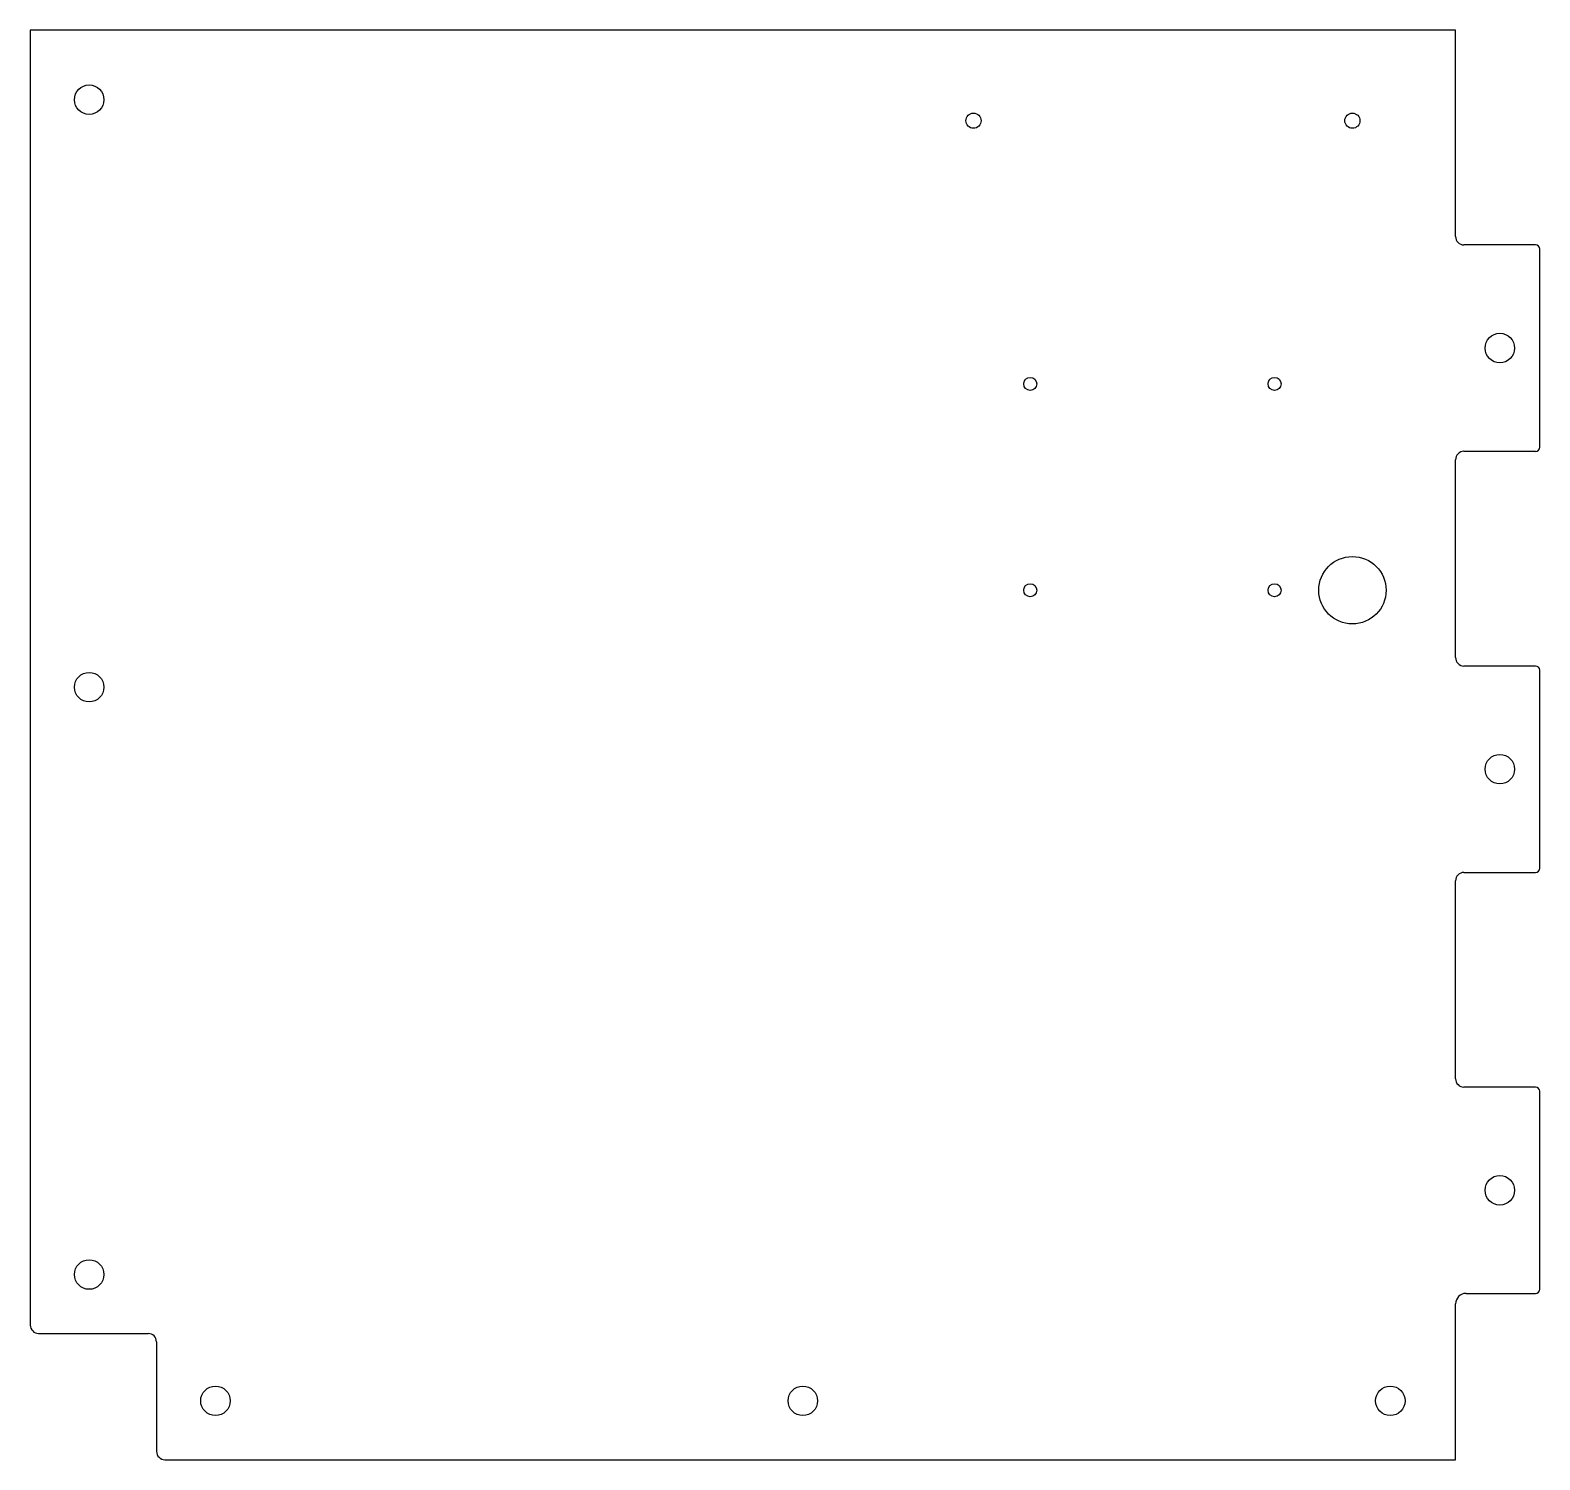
# Model space of a CAD drawing. Header units: inches. Extents: x -7.1 to 7.1, y -6.7 to 6.7.
import ezdxf

# ---------------------------------------------------------------- set-up
doc = ezdxf.new("R2010")
doc.units = ezdxf.units.IN
doc.layers.add('CUTOUTS', color=1, linetype='CONTINUOUS')
doc.layers.add('PERIMETER', color=5, linetype='CONTINUOUS')

msp = doc.modelspace()

# ---------------------------------------------------------------- linework, layer by layer
at = {"layer": 'CUTOUTS'}
for centre, radius in [((-6.506, 6.033), 0.138), ((1.762, 5.837), 0.0709), ((5.305, 5.837), 0.0709), ((6.683, 3.711), 0.138), ((2.293, 3.376), 0.061), ((4.577, 3.376), 0.061), ((5.305, 1.447), 0.315), ((2.293, 1.447), 0.061), ((4.577, 1.447), 0.061), ((-6.506, 0.541), 0.138), ((6.683, -0.226), 0.138), ((6.683, -4.163), 0.138), ((-6.506, -4.951), 0.138), ((-5.325, -6.132), 0.138), ((0.167, -6.132), 0.138), ((5.659, -6.132), 0.138)]:
    msp.add_circle(centre, radius, dxfattribs=at)
at = {"layer": 'PERIMETER'}
for p, q in [((6.27, 6.683), (-7.057, 6.683)), ((-7.057, 6.683), (-7.057, -5.423)), ((6.27, 4.754), (6.27, 6.683)), ((7.018, 4.675), (6.348, 4.675)), ((7.057, 2.785), (7.057, 4.636)), ((6.348, 2.746), (7.018, 2.746)), ((6.27, 0.817), (6.27, 2.667)), ((7.018, 0.738), (6.348, 0.738)), ((7.057, -1.152), (7.057, 0.699)), ((6.27, -3.12), (6.27, -1.27)), ((6.348, -1.191), (7.018, -1.191)), ((7.018, -3.199), (6.348, -3.199)), ((7.057, -5.089), (7.057, -3.238)), ((6.368, -5.128), (7.018, -5.128)), ((6.27, -6.683), (6.27, -5.226)), ((-6.978, -5.502), (-5.955, -5.502)), ((-5.876, -5.581), (-5.876, -6.604)), ((-5.797, -6.683), (6.27, -6.683))]:
    msp.add_line(p, q, dxfattribs=at)
for centre, radius, start, end in [((6.348, 4.754), 0.0787, 180, 270), ((7.018, 4.636), 0.0394, 0, 90), ((6.348, 2.667), 0.0787, 90, 180), ((7.018, 2.785), 0.0394, -90, 0), ((6.348, 0.817), 0.0787, 180, 270), ((7.018, 0.699), 0.0394, 0, 90), ((6.348, -1.27), 0.0787, 90, 180), ((7.018, -1.152), 0.0394, -90, 0), ((6.348, -3.12), 0.0787, 180, 270), ((7.018, -3.238), 0.0394, 0, 90), ((6.368, -5.226), 0.0984, 90, 180), ((7.018, -5.089), 0.0394, -90, 0), ((-6.978, -5.423), 0.0787, 180, 270), ((-5.955, -5.581), 0.0787, 0, 90), ((-5.797, -6.604), 0.0787, 180, 270)]:
    msp.add_arc(centre, radius, start, end, dxfattribs=at)

doc.saveas('drawing.dxf')
